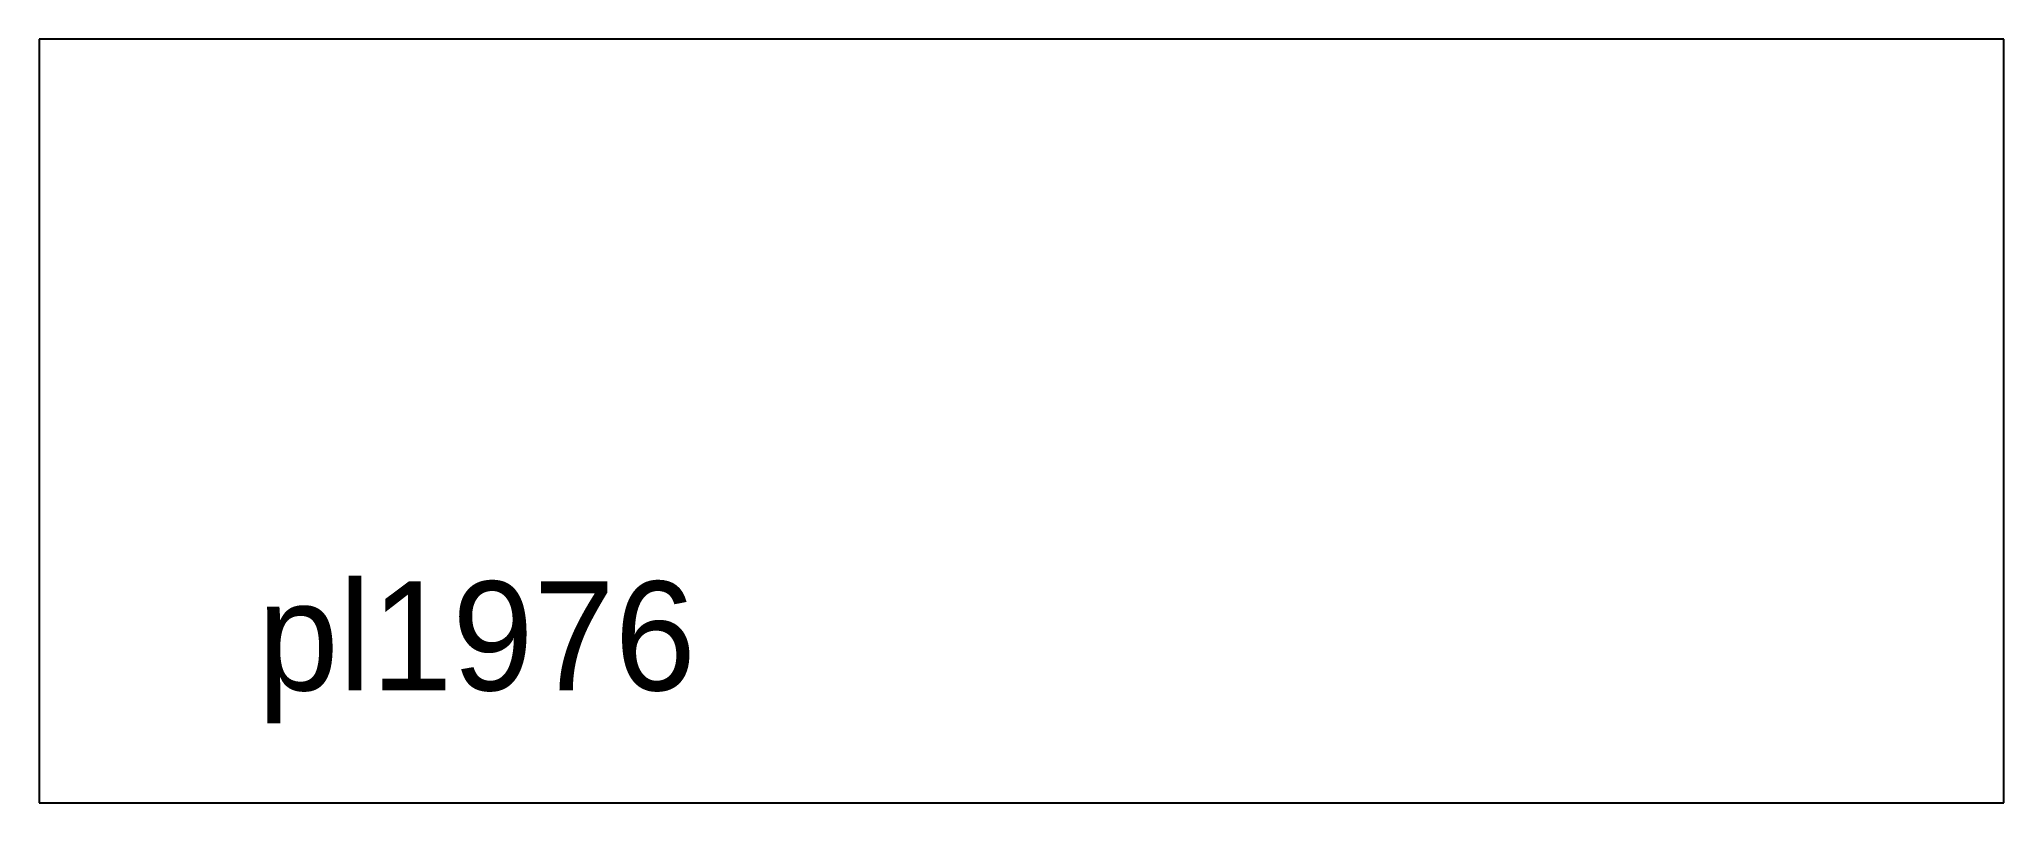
# Model space of a CAD drawing. Extents: x 0 to 18, y 0 to 7.
import ezdxf

# ---------------------------------------------------------------- set-up
doc = ezdxf.new("R2010")
doc.units = 0
doc.header["$MEASUREMENT"] = 0
doc.layers.add('BURN', color=1, linetype='CONTINUOUS')
doc.layers.add('SCRIBE', color=1, linetype='CONTINUOUS')

msp = doc.modelspace()

# ---------------------------------------------------------------- linework, layer by layer
at = {"layer": 'BURN'}
for p, q in [((18, 6.999999), (0, 6.999999)), ((0, 6.999999), (0, 0)), ((18, 0), (18, 6.999999)), ((0, 0), (18, 0))]:
    msp.add_line(p, q, dxfattribs=at)
at = {"layer": 'SCRIBE'}
for centre in [(8, 3.5), (16, 3.5)]:
    msp.add_circle(centre, 0, dxfattribs=at)

# ---------------------------------------------------------------- texts
msp.add_text('pl1976', height=1, dxfattribs=at).set_placement((2, 1.03))

doc.saveas('drawing.dxf')
